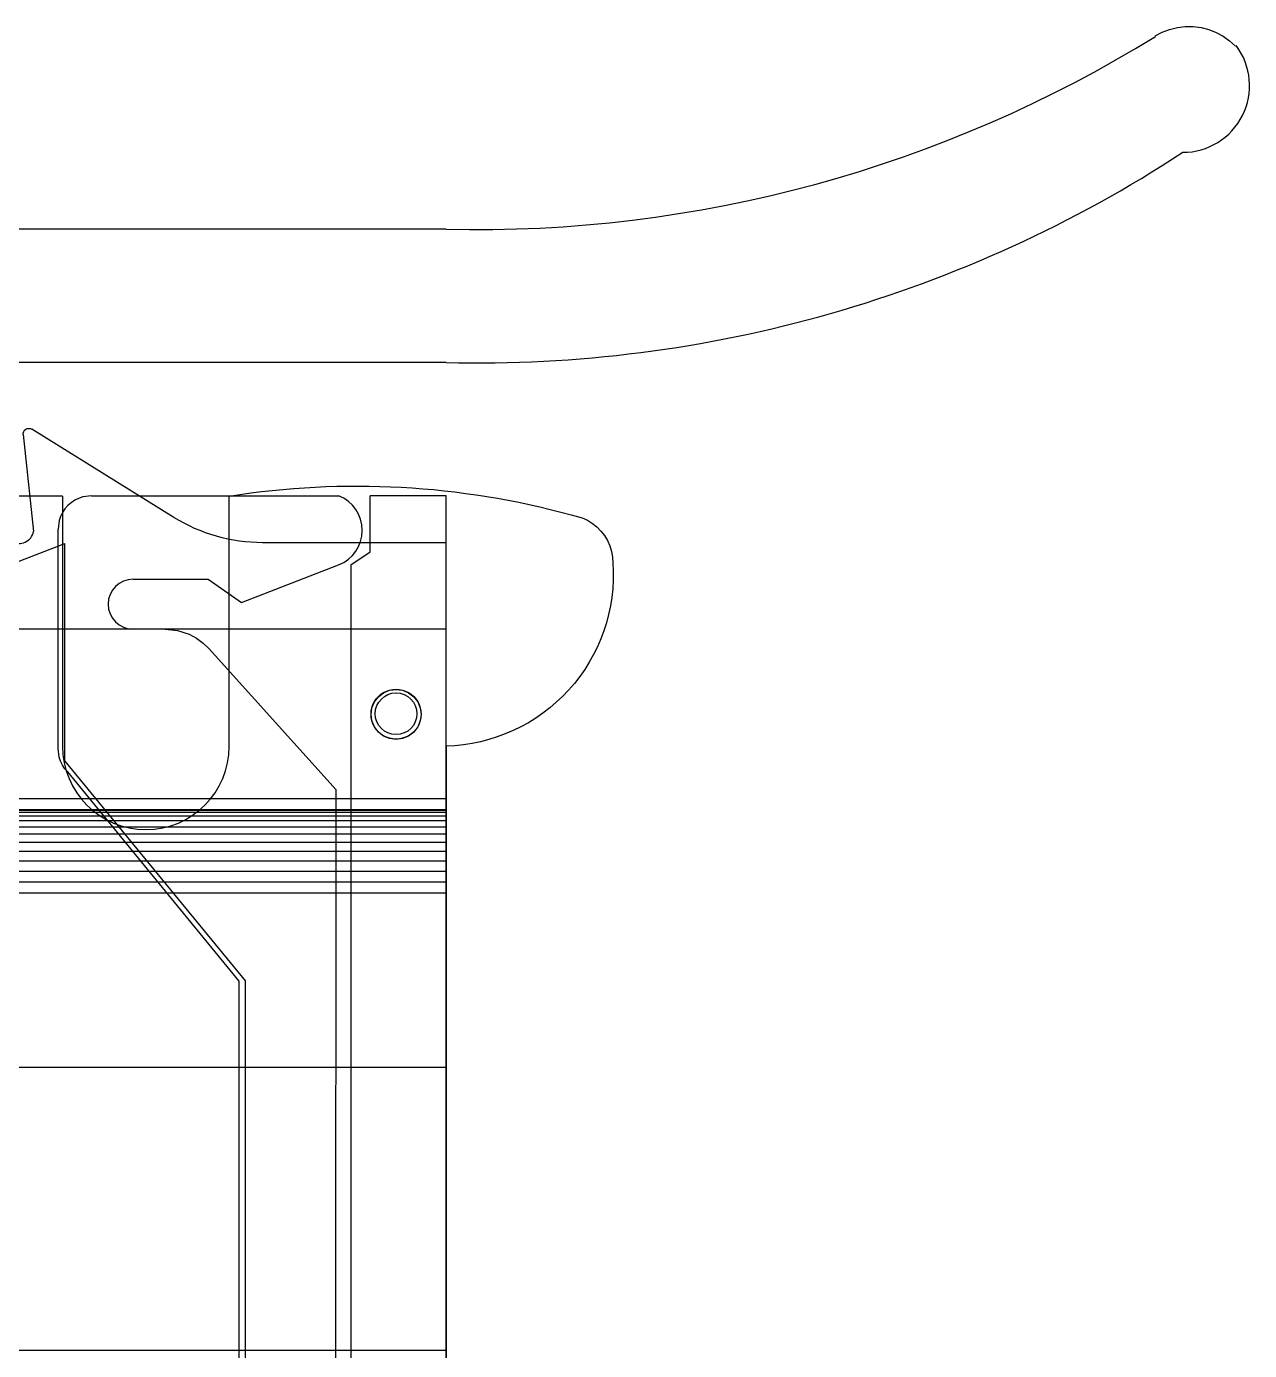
# Model space of a CAD drawing. Header units: millimetres. Extents: x -658 to 1307, y -81 to 472.
# Drawn here: x 893.1 to 966.4, y 386.1 to 465.5 of the extents above; entities that cross this region are included whole.
import ezdxf

# ---------------------------------------------------------------- set-up
doc = ezdxf.new("R2010")
doc.units = ezdxf.units.MM
doc.layers.get('0').update_dxf_attribs({"true_color": 0xffffff})
doc.layers.add('a', color=7, linetype='Continuous', true_color=0xffffff)
doc.layers.add('gears', color=134, linetype='Continuous', true_color=0x009987)

# ---------------------------------------------------------------- blocks, each defined once
blk = doc.blocks.new('frame_v_2_5_1')
for p, q in [((1036.4, 893.38, 127.01), (1036.4, 927.06, 127.01)), ((1036.4, 893.38, 162.01), (1036.4, 927.06, 162.01)), ((1036.4, 927.06, 127.01), (1036.4, 927.06, 162.01)), ((1082, 927.06, 127.01), (1036.4, 927.06, 127.01)), ((1082, 927.06, 162.01), (1036.4, 927.06, 162.01)), ((1082, 847.03, 127.01), (1082, 927.06, 127.01)), ((1082, 927.06, 127.01), (1082, 927.06, 162.01)), ((1082, 0, 162), (1082, 927.06, 162.01)), ((823.32, 886.86, 127.01), (853.32, 898.48, 127.01)), ((823.32, 886.86, 162.01), (853.32, 898.48, 162.01)), ((853.32, 847.03, 127.01), (853.32, 898.48, 127.01)), ((853.32, 898.48, 127.01), (853.32, 898.48, 162.01)), ((853.32, 767.95, 162.01), (853.32, 898.48, 162.01)), ((1024.82, 885.63, 127.01), (1036.4, 893.38, 127.01)), ((1024.82, 885.63, 162.01), (1036.4, 893.38, 162.01)), ((1036.4, 893.38, 127.01), (1036.4, 893.38, 162.01)), ((1024.82, 885.63, 127.01), (1024.82, 885.63, 162.01)), ((1024.82, 885.63, 127.01), (1024.82, 847.03, 127.01)), ((1024.82, 885.63, 162.01), (1024.82, 56.43, 162)), ((1082, 847.03, 82.01), (150, 847.03, 82.01)), ((853.32, 847.03, 127.01), (823.32, 847.03, 127.01)), ((853.32, 767.95, 127.01), (853.32, 847.03, 127.01)), ((1024.82, 847.03, 127.01), (853.32, 847.03, 127.01)), ((1024.82, 847.03, 127.01), (1024.82, 56.43, 127.01)), ((1082, 847.03, 127.01), (1024.82, 847.03, 127.01)), ((1082, 847.03, 82.01), (1082, 847.03, 127.01)), ((1082, 738.77, 82.01), (1082, 847.03, 82.01)), ((1046.26, 809.97, 162.01), (1046.26, 809.97, 82.01)), ((1048.12, 810.6, 162.01), (1048.12, 810.6, 82.01)), ((1050.04, 810.98, 162.01), (1050.04, 810.98, 82.01)), ((1052, 811.11, 162.01), (1052, 811.11, 82.01)), ((1053.96, 810.98, 162.01), (1053.96, 810.98, 82.01)), ((1055.88, 810.6, 162.01), (1055.88, 810.6, 82.01)), ((1057.74, 809.97, 162.01), (1057.74, 809.97, 82.01)), ((1039.01, 803.61, 162.01), (1039.01, 803.61, 82.01)), ((1040.1, 805.24, 162.01), (1040.1, 805.24, 82.01)), ((1041.39, 806.72, 162.01), (1041.39, 806.72, 82.01)), ((1042.87, 808.01, 162.01), (1042.87, 808.01, 82.01)), ((1044.5, 809.1, 162.01), (1044.5, 809.1, 82.01)), ((1059.5, 809.1, 162.01), (1059.5, 809.1, 82.01)), ((1061.13, 808.01, 162.01), (1061.13, 808.01, 82.01)), ((1062.61, 806.72, 162.01), (1062.61, 806.72, 82.01)), ((1063.9, 805.24, 162.01), (1063.9, 805.24, 82.01)), ((1064.99, 803.61, 162.01), (1064.99, 803.61, 82.01)), ((1037, 796.11, 162.01), (1037, 796.11, 82.01)), ((1037.13, 798.07, 162.01), (1037.13, 798.07, 82.01)), ((1037.13, 794.15, 162.01), (1037.13, 794.15, 82.01)), ((1037.51, 799.99, 162.01), (1037.51, 799.99, 82.01)), ((1038.14, 801.85, 162.01), (1038.14, 801.85, 82.01)), ((1065.86, 801.85, 162.01), (1065.86, 801.85, 82.01)), ((1066.49, 799.99, 162.01), (1066.49, 799.99, 82.01)), ((1066.87, 798.07, 162.01), (1066.87, 798.07, 82.01)), ((1066.87, 794.15, 162.01), (1066.87, 794.15, 82.01)), ((1067, 796.11, 162.01), (1067, 796.11, 82.01)), ((1037.51, 792.23, 162.01), (1037.51, 792.23, 82.01)), ((1038.14, 790.37, 162.01), (1038.14, 790.37, 82.01)), ((1039.01, 788.61, 162.01), (1039.01, 788.61, 82.01)), ((1040.1, 786.98, 162.01), (1040.1, 786.98, 82.01)), ((1063.9, 786.98, 162.01), (1063.9, 786.98, 82.01)), ((1064.99, 788.61, 162.01), (1064.99, 788.61, 82.01)), ((1065.86, 790.37, 162.01), (1065.86, 790.37, 82.01)), ((1066.49, 792.23, 162.01), (1066.49, 792.23, 82.01)), ((1041.39, 785.5, 162.01), (1041.39, 785.5, 82.01)), ((1042.87, 784.21, 162.01), (1042.87, 784.21, 82.01)), ((1044.5, 783.12, 162.01), (1044.5, 783.12, 82.01)), ((1046.26, 782.25, 162.01), (1046.26, 782.25, 82.01)), ((1048.12, 781.62, 162.01), (1048.12, 781.62, 82.01)), ((1050.04, 781.24, 162.01), (1050.04, 781.24, 82.01)), ((1052, 781.11, 162.01), (1052, 781.11, 82.01)), ((1053.96, 781.24, 162.01), (1053.96, 781.24, 82.01)), ((1055.88, 781.62, 162.01), (1055.88, 781.62, 82.01)), ((1057.74, 782.25, 162.01), (1057.74, 782.25, 82.01)), ((1059.5, 783.12, 162.01), (1059.5, 783.12, 82.01)), ((1061.13, 784.21, 162.01), (1061.13, 784.21, 82.01)), ((1062.61, 785.5, 162.01), (1062.61, 785.5, 82.01)), ((853.32, 767.95, 127.01), (961.81, 636.06, 127)), ((853.32, 767.95, 127.01), (853.32, 767.95, 162.01)), ((853.32, 767.95, 162.01), (961.81, 636.06, 162)), ((1082, 738.77, 50.02), (110, 738.77, 50.02)), ((110, 738.77, 82.01), (1082, 738.77, 82.01)), ((1082, 738.77, 50.02), (1082, 738.77, 82.01)), ((1082, 738.34, 43.5), (110, 738.34, 43.5)), ((1082, 737.07, 37.08), (110, 737.07, 37.08)), ((1082, 734.96, 30.89), (110, 734.96, 30.89)), ((1082, 732.07, 25.02), (110, 732.07, 25.02)), ((1082, 728.44, 19.58), (110, 728.44, 19.58)), ((1082, 724.13, 14.66), (110, 724.13, 14.66)), ((1082, 719.21, 10.35), (110, 719.21, 10.35)), ((1082, 713.77, 6.72), (110, 713.77, 6.72)), ((1082, 707.91, 3.82), (110, 707.91, 3.82)), ((1082, 701.71, 1.72), (110, 701.71, 1.72)), ((1082, 695.3, 0.44), (110, 695.3, 0.44)), ((1082, 688.77, 0.02), (110, 688.77, 0.02)), ((1082, 584.5, 0), (1082, 688.77, 0.02)), ((961.81, 337.25, 127), (961.81, 636.06, 127)), ((961.81, 636.06, 127), (961.81, 636.06, 162)), ((961.81, 337.25, 162), (961.81, 636.06, 162)), ((110, 584.5, 0), (1082, 584.5, 0)), ((110, 584.49, 50), (1082, 584.49, 50)), ((1082, 584.5, 0), (1082, 584.49, 50)), ((1082, 414.5, 50), (1082, 584.49, 50)), ((1082, 414.5, 50), (110, 414.5, 50)), ((1082, 414.5, 0), (1082, 414.5, 50))]:
    blk.add_line(p, q)
for points in [[(1039.01, 803.61, 162.01), (1040.1, 805.24, 162.01), (1041.39, 806.72, 162.01), (1042.87, 808.01, 162.01), (1044.5, 809.1, 162.01), (1046.26, 809.97, 162.01), (1048.12, 810.6, 162.01), (1050.04, 810.98, 162.01), (1052, 811.11, 162.01), (1053.96, 810.98, 162.01), (1055.88, 810.6, 162.01), (1057.74, 809.97, 162.01), (1059.5, 809.1, 162.01), (1061.13, 808.01, 162.01), (1062.61, 806.72, 162.01), (1063.9, 805.24, 162.01), (1064.99, 803.61, 162.01), (1065.86, 801.85, 162.01), (1066.49, 799.99, 162.01), (1066.87, 798.07, 162.01), (1067, 796.11, 162.01), (1066.87, 794.15, 162.01), (1066.49, 792.23, 162.01), (1065.86, 790.37, 162.01), (1064.99, 788.61, 162.01), (1063.9, 786.98, 162.01), (1062.61, 785.5, 162.01), (1061.13, 784.21, 162.01), (1059.5, 783.12, 162.01), (1057.74, 782.25, 162.01), (1055.88, 781.62, 162.01), (1053.96, 781.24, 162.01), (1052, 781.11, 162.01), (1050.04, 781.24, 162.01), (1048.12, 781.62, 162.01), (1046.26, 782.25, 162.01), (1044.5, 783.12, 162.01), (1042.87, 784.21, 162.01), (1041.39, 785.5, 162.01), (1040.1, 786.98, 162.01), (1039.01, 788.61, 162.01), (1038.14, 790.37, 162.01), (1037.51, 792.23, 162.01), (1037.13, 794.15, 162.01), (1037, 796.11, 162.01), (1037.13, 798.07, 162.01), (1037.51, 799.99, 162.01), (1038.14, 801.85, 162.01), (1039.01, 803.61, 162.01)], [(1039.01, 803.61, 82.01), (1040.1, 805.24, 82.01), (1041.39, 806.72, 82.01), (1042.87, 808.01, 82.01), (1044.5, 809.1, 82.01), (1046.26, 809.97, 82.01), (1048.12, 810.6, 82.01), (1050.04, 810.98, 82.01), (1052, 811.11, 82.01), (1053.96, 810.98, 82.01), (1055.88, 810.6, 82.01), (1057.74, 809.97, 82.01), (1059.5, 809.1, 82.01), (1061.13, 808.01, 82.01), (1062.61, 806.72, 82.01), (1063.9, 805.24, 82.01), (1064.99, 803.61, 82.01), (1065.86, 801.85, 82.01), (1066.49, 799.99, 82.01), (1066.87, 798.07, 82.01), (1067, 796.11, 82.01), (1066.87, 794.15, 82.01), (1066.49, 792.23, 82.01), (1065.86, 790.37, 82.01), (1064.99, 788.61, 82.01), (1063.9, 786.98, 82.01), (1062.61, 785.5, 82.01), (1061.13, 784.21, 82.01), (1059.5, 783.12, 82.01), (1057.74, 782.25, 82.01), (1055.88, 781.62, 82.01), (1053.96, 781.24, 82.01), (1052, 781.11, 82.01), (1050.04, 781.24, 82.01), (1048.12, 781.62, 82.01), (1046.26, 782.25, 82.01), (1044.5, 783.12, 82.01), (1042.87, 784.21, 82.01), (1041.39, 785.5, 82.01), (1040.1, 786.98, 82.01), (1039.01, 788.61, 82.01), (1038.14, 790.37, 82.01), (1037.51, 792.23, 82.01), (1037.13, 794.15, 82.01), (1037, 796.11, 82.01), (1037.13, 798.07, 82.01), (1037.51, 799.99, 82.01), (1038.14, 801.85, 82.01), (1039.01, 803.61, 82.01)]]:
    blk.add_polyline3d(points, close=True)
at = {"extrusion": (1, -5.84912e-15, -6.53853e-19)}
blk.add_arc((688.77, 50.02, 1082), 50, 270.0064, 0.0064, dxfattribs=at)
blk = doc.blocks.new('Group_23')
for p, q in [((2.235, 81.848), (2, 81.732)), ((2.235, 81.848, 3.2), (2, 81.732, 3.2)), ((2.482, 81.932), (2.235, 81.848)), ((2.482, 81.932, 3.2), (2.235, 81.848, 3.2)), ((2.235, 81.848), (2.235, 81.848, 3.2)), ((2.482, 81.932), (2.482, 81.932, 3.2)), ((3, 82), (3, 82, 3.2)), ((17.824, 82), (17.824, 82, 3.2)), ((18.22, 81.799), (18.22, 81.799, 3.2)), ((1.268, 81), (1.152, 80.765)), ((1.268, 81, 3.2), (1.152, 80.765, 3.2)), ((1.413, 81.218), (1.268, 81)), ((1.413, 81.218, 3.2), (1.268, 81, 3.2)), ((1.268, 81), (1.268, 81, 3.2)), ((1.586, 81.414), (1.413, 81.218)), ((1.586, 81.414, 3.2), (1.413, 81.218, 3.2)), ((1.413, 81.218), (1.413, 81.218, 3.2)), ((1.782, 81.587), (1.586, 81.414)), ((1.782, 81.587, 3.2), (1.586, 81.414, 3.2)), ((1.586, 81.414), (1.586, 81.414, 3.2)), ((2, 81.732), (1.782, 81.587)), ((2, 81.732, 3.2), (1.782, 81.587, 3.2)), ((1.782, 81.587), (1.782, 81.587, 3.2)), ((2, 81.732), (2, 81.732, 3.2)), ((18.568, 81.523), (18.568, 81.523, 3.2)), ((18.854, 81.184), (18.854, 81.184, 3.2)), ((1.152, 80.765), (1.068, 80.518)), ((1.152, 80.765, 3.2), (1.068, 80.518, 3.2)), ((1.068, 80.518), (1.068, 80.518, 3.2)), ((1.152, 80.765), (1.152, 80.765, 3.2)), ((19.067, 80.794), (19.067, 80.794, 3.2)), ((19.199, 80.37), (19.199, 80.37, 3.2)), ((1, 80), (1, 80, 3.2)), ((19.199, 79.487), (19.199, 79.487, 3.2)), ((19.243, 79.928), (19.243, 79.928, 3.2)), ((18.854, 78.673), (18.854, 78.673, 3.2)), ((19.067, 79.062), (19.067, 79.062, 3.2)), ((17.824, 77.857), (17.824, 77.857, 3.2)), ((18.22, 78.058), (18.22, 78.058, 3.2)), ((18.568, 78.333), (18.568, 78.333, 3.2)), ((4.201, 76.25), (4.201, 76.25, 3.2)), ((4.439, 76.561), (4.439, 76.561, 3.2)), ((4.75, 76.799), (4.75, 76.799, 3.2)), ((5.112, 76.949), (5.112, 76.949, 3.2)), ((5.5, 77), (5.5, 77, 3.2)), ((10, 77), (10, 77, 3.2)), ((4, 75.5), (4, 75.5, 3.2)), ((4.051, 75.888), (4.051, 75.888, 3.2)), ((12, 75.6), (12, 75.6, 3.2)), ((4.051, 75.112), (4.051, 75.112, 3.2)), ((4.201, 74.75), (4.201, 74.75, 3.2)), ((4.439, 74.439), (4.439, 74.439, 3.2)), ((4.75, 74.201), (4.75, 74.201, 3.2)), ((5.112, 74.051), (5.112, 74.051, 3.2)), ((5.5, 74), (5.5, 74, 3.2)), ((7.418, 74), (7.418, 74, 3.2)), ((8.157, 73.922), (8.157, 73.922, 3.2)), ((8.863, 73.693), (8.863, 73.693, 3.2)), ((9.301, 73.46), (9.301, 73.46, 3.2)), ((9.702, 73.168), (9.702, 73.168, 3.2)), ((10.059, 72.824), (10.059, 72.824, 3.2)), ((1, 66.854), (1, 66.854, 3.2)), ((1.152, 66.088, 0), (1.068, 66.336, 0)), ((1.152, 66.088, 3.2), (1.068, 66.336, 3.2)), ((1.068, 66.336, 0), (1.068, 66.336, 3.2)), ((1.268, 65.854, 0), (1.152, 66.088, 0)), ((1.268, 65.854, 3.2), (1.152, 66.088, 3.2)), ((1.152, 66.088, 0), (1.152, 66.088, 3.2)), ((1.413, 65.636, 0), (1.268, 65.854, 0)), ((1.413, 65.636, 3.2), (1.268, 65.854, 3.2)), ((1.268, 65.854, 0), (1.268, 65.854, 3.2)), ((1.586, 65.439, 0), (1.413, 65.636, 0)), ((1.586, 65.439, 3.2), (1.413, 65.636, 3.2)), ((1.413, 65.636, 0), (1.413, 65.636, 3.2)), ((11.868, 52.903, 0), (1.586, 65.439, 0)), ((11.868, 52.903, 3.2), (1.586, 65.439, 3.2)), ((1.586, 65.439, 0), (1.586, 65.439, 3.2)), ((17.63, -5.06, 0), (17.676, 64.36, 0)), ((17.63, -5.06, 3.2), (17.676, 64.36, 3.2)), ((17.676, 64.36, 0), (17.676, 64.36, 3.2)), ((11.868, 52.903, 0), (11.868, 52.903, 3.2)), ((11.846, -1.145, 0), (11.868, -5.06, 0)), ((11.846, -1.145, 3.2), (11.868, -5.06, 3.2)), ((11.868, -5.06, 0), (17.63, -5.06, 0)), ((11.868, -5.06, 3.2), (17.63, -5.06, 3.2)), ((11.868, -5.06, 0), (11.868, -5.06, 3.2)), ((17.63, -5.06, 0), (17.63, -5.06, 3.2))]:
    blk.add_line(p, q)
at = {"color": 251, "true_color": 0x565656}
for p, q in [((3, 82), (2.482, 81.932)), ((3, 82, 3.2), (2.482, 81.932, 3.2)), ((3, 82), (17.824, 82)), ((3, 82, 3.2), (17.824, 82, 3.2)), ((1.068, 80.518), (1, 80)), ((1.068, 80.518, 3.2), (1, 80, 3.2)), ((1, 66.854), (1, 80)), ((1, 66.854, 3.2), (1, 80, 3.2)), ((12, 75.6), (17.824, 77.857)), ((12, 75.6, 3.2), (17.824, 77.857, 3.2)), ((5.5, 77), (10, 77)), ((5.5, 77, 3.2), (10, 77, 3.2)), ((10, 77), (12, 75.6)), ((10, 77, 3.2), (12, 75.6, 3.2)), ((7.418, 74), (5.5, 74)), ((7.418, 74, 3.2), (5.5, 74, 3.2)), ((7.418, 74), (8.157, 73.922)), ((7.418, 74, 3.2), (8.157, 73.922, 3.2)), ((8.157, 73.922), (8.863, 73.693)), ((8.157, 73.922, 3.2), (8.863, 73.693, 3.2)), ((8.863, 73.693), (9.301, 73.46)), ((8.863, 73.693, 3.2), (9.301, 73.46, 3.2)), ((9.301, 73.46), (9.702, 73.168)), ((9.301, 73.46, 3.2), (9.702, 73.168, 3.2)), ((9.702, 73.168), (10.059, 72.824)), ((9.702, 73.168, 3.2), (10.059, 72.824, 3.2)), ((10.059, 72.824), (17.676, 64.36, 0)), ((10.059, 72.824, 3.2), (17.676, 64.36, 3.2)), ((1.068, 66.336, 0), (1, 66.854)), ((1.068, 66.336, 3.2), (1, 66.854, 3.2))]:
    blk.add_line(p, q, dxfattribs=at)
for centre, radius, start, end in [((17.021, 79.928), 2.222, 291.18052, 68.81948), ((17.021, 79.928, 3.2), 2.222, 291.18052, 68.81948), ((5.5, 75.5), 1.5, 90, 270), ((5.5, 75.5, 3.2), 1.5, 90, 270)]:
    blk.add_arc(centre, radius, start, end, dxfattribs=at)
at = {"layer": 'a'}
for p, q in [((11.846, 19.076, 0), (11.868, 52.903, 0)), ((11.846, 19.076, 3.2), (11.868, 52.903, 3.2)), ((11.846, 19.076, 0), (15.54, 17.732, 0)), ((11.846, 19.076, 3.2), (15.54, 17.732, 3.2)), ((11.846, 19.076, 0), (11.846, 19.076, 3.2)), ((15.54, 17.732, 0), (15.54, 15.279, 0)), ((15.54, 17.732, 3.2), (15.54, 15.279, 3.2)), ((15.54, 17.732, 0), (15.54, 17.732, 3.2)), ((15.54, 15.279, 0), (11.846, 13.934, 0)), ((15.54, 15.279, 3.2), (11.846, 13.934, 3.2)), ((15.54, 15.279, 0), (15.54, 15.279, 3.2)), ((11.846, 13.934, 0), (11.846, 11.536, 0)), ((11.846, 13.934, 3.2), (11.846, 11.536, 3.2)), ((11.846, 13.934, 0), (11.846, 13.934, 3.2)), ((11.846, 11.536, 0), (15.54, 10.192, 0)), ((11.846, 11.536, 3.2), (15.54, 10.192, 3.2)), ((11.846, 11.536, 0), (11.846, 11.536, 3.2)), ((15.54, 10.192, 0), (15.54, 7.739, 0)), ((15.54, 10.192, 3.2), (15.54, 7.739, 3.2)), ((15.54, 10.192, 0), (15.54, 10.192, 3.2)), ((15.54, 7.739, 0), (11.846, 6.394, 0)), ((15.54, 7.739, 3.2), (11.846, 6.394, 3.2)), ((15.54, 7.739, 0), (15.54, 7.739, 3.2)), ((11.846, 6.394, 0), (11.846, 3.997, 0)), ((11.846, 6.394, 3.2), (11.846, 3.997, 3.2)), ((11.846, 6.394, 0), (11.846, 6.394, 3.2)), ((11.846, 3.997, 0), (15.54, 2.652, 0)), ((11.846, 3.997, 3.2), (15.54, 2.652, 3.2)), ((11.846, 3.997, 0), (11.846, 3.997, 3.2)), ((15.54, 2.652, 0), (15.54, 0.199, 0)), ((15.54, 2.652, 3.2), (15.54, 0.199, 3.2)), ((15.54, 2.652, 0), (15.54, 2.652, 3.2)), ((15.54, 0.199, 0), (11.846, -1.145, 0)), ((15.54, 0.199, 3.2), (11.846, -1.145, 3.2)), ((15.54, 0.199, 0), (15.54, 0.199, 3.2)), ((11.846, -1.145, 0), (11.846, -1.145, 3.2))]:
    blk.add_line(p, q, dxfattribs=at)
blk = doc.blocks.new('Group_26')
for p, q in [((139.716, 110.478), (140.136, 110.703)), ((139.716, 110.478, -6), (140.136, 110.703, -6)), ((139.716, 110.478), (139.716, 110.478, -6)), ((140.136, 110.703), (140.58, 110.875)), ((140.136, 110.703, -6), (140.58, 110.875, -6)), ((140.136, 110.703), (140.136, 110.703, -6)), ((140.58, 110.875), (141.043, 110.991)), ((140.58, 110.875, -6), (141.043, 110.991, -6)), ((140.58, 110.875), (140.58, 110.875, -6)), ((141.043, 110.991), (141.516, 111.048)), ((141.043, 110.991, -6), (141.515, 111.048, -6)), ((141.043, 110.991), (141.043, 110.991, -6)), ((141.515, 111.048, -6), (141.992, 111.047, -6)), ((141.516, 111.048), (141.515, 111.048, -6)), ((141.516, 111.048), (141.992, 111.047)), ((141.992, 111.047), (142.465, 110.987)), ((141.992, 111.047, -6), (142.465, 110.987, -6)), ((141.992, 111.047), (141.992, 111.047, -6)), ((142.465, 110.987), (142.926, 110.869)), ((142.465, 110.987, -6), (142.926, 110.869, -6)), ((142.465, 110.987), (142.465, 110.987, -6)), ((142.926, 110.869), (143.37, 110.694)), ((142.926, 110.869, -6), (143.369, 110.694, -6)), ((142.926, 110.869), (142.926, 110.869, -6)), ((143.369, 110.694, -6), (143.788, 110.467, -6)), ((143.37, 110.694), (143.369, 110.694, -6)), ((143.37, 110.694), (143.788, 110.467)), ((143.788, 110.467), (144.175, 110.189)), ((143.788, 110.467, -6), (144.175, 110.189, -6)), ((143.788, 110.467), (143.788, 110.467, -6)), ((144.175, 110.189), (144.525, 109.866)), ((144.175, 110.189, -6), (144.525, 109.866, -6)), ((144.175, 110.189), (144.175, 110.189, -6)), ((144.525, 109.866), (144.525, 109.866, -6)), ((137.868, 109.346), (137.868, 109.346, -6)), ((138.065, 109.454), (138.065, 109.455, -6)), ((144.84, 109.488), (144.84, 109.488, -6)), ((145.057, 109.047), (145.057, 109.047, -6)), ((145.219, 108.583), (145.219, 108.583, -6)), ((145.323, 108.103), (145.323, 108.103, -6)), ((134.663, 107.576), (134.663, 107.576, -6)), ((145.366, 107.613), (145.366, 107.613, -6)), ((145.273, 106.636), (145.273, 106.636, -6)), ((145.35, 107.122), (145.35, 107.122, -6)), ((131.17, 105.871), (131.17, 105.871, -6)), ((144.945, 105.711), (144.945, 105.711, -6)), ((145.138, 106.164), (145.138, 106.164, -6)), ((144.402, 104.894), (144.402, 104.894, -6)), ((144.698, 105.286), (144.698, 105.286, -6)), ((127.597, 104.344), (127.597, 104.344, -6)), ((143.675, 104.234), (143.675, 104.234, -6)), ((144.059, 104.542), (144.059, 104.542, -6)), ((141.368, 103.501), (141.368, 103.501, -6)), ((141.859, 103.532), (141.859, 103.532, -6)), ((142.342, 103.622), (142.342, 103.622, -6)), ((142.81, 103.771), (142.81, 103.771, -6)), ((143.257, 103.976), (143.257, 103.976, -6)), ((123.951, 102.999), (123.951, 102.999, -6)), ((120.243, 101.838), (120.243, 101.838, -6)), ((116.48, 100.865), (116.48, 100.865, -6)), ((138.065, 101.454), (138.065, 101.455, -6)), ((112.674, 100.082), (112.674, 100.083, -6)), ((108.833, 99.492), (108.833, 99.492, -6)), ((134.663, 99.576), (134.663, 99.576, -6)), ((97.2, 98.888), (3, 98.888, 0.001)), ((97.2, 98.888, -6), (3, 98.888, -5.999)), ((97.2, 98.888), (97.2, 98.888, -6)), ((101.086, 98.894), (101.086, 98.894, -6)), ((104.967, 99.096), (104.967, 99.096, -6)), ((131.17, 97.871), (131.17, 97.871, -6)), ((127.597, 96.344), (127.597, 96.344, -6)), ((123.951, 94.999), (123.951, 94.999, -6)), ((120.243, 93.838), (120.243, 93.838, -6)), ((116.48, 92.865), (116.48, 92.865, -6)), ((108.833, 91.492), (108.833, 91.492, -6)), ((112.674, 92.082), (112.674, 92.083, -6)), ((97.2, 90.888), (19.2, 90.888)), ((97.2, 90.888, -6), (19.2, 90.888, -6)), ((97.2, 90.888), (97.2, 90.888, -6)), ((101.086, 90.894), (101.086, 90.894, -6)), ((104.967, 91.096), (104.967, 91.096, -6)), ((89.341, 83.425), (89.341, 83.425, -6)), ((91.064, 83.482), (91.064, 83.482, -6)), ((92.787, 83.479), (92.787, 83.479, -6)), ((94.51, 83.415), (94.51, 83.415, -6)), ((74.2, 82.888), (64.2, 82.888)), ((74.2, 82.888, -6), (64.2, 82.888, -6)), ((74.2, 82.888), (74.2, 67.888)), ((74.2, 82.888, -6), (74.2, 67.888, -6)), ((74.2, 82.888), (74.2, 82.888, -6)), ((84.2, 67.888), (84.2, 82.888)), ((84.2, 67.888, -6), (84.2, 82.888, -6)), ((84.2, 82.888), (84.2, 82.888, -6)), ((85.907, 83.128), (85.907, 83.128, -6)), ((87.621, 83.306), (87.621, 83.307, -6)), ((96.229, 83.29), (96.229, 83.29, -6)), ((97.943, 83.105), (97.943, 83.105, -6)), ((99.649, 82.859), (99.649, 82.859, -6)), ((101.345, 82.553), (101.345, 82.553, -6)), ((103.029, 82.188), (103.029, 82.188, -6)), ((104.7, 81.763), (105.365, 81.582)), ((104.7, 81.763, -6), (105.365, 81.582, -6)), ((104.7, 81.763), (104.7, 81.763, -6)), ((105.365, 81.582), (105.677, 81.434)), ((105.365, 81.582, -6), (105.677, 81.434, -6)), ((105.365, 81.582), (105.365, 81.582, -6)), ((105.677, 81.434), (105.969, 81.25)), ((105.677, 81.434, -6), (105.969, 81.25, -6)), ((105.677, 81.434), (105.677, 81.434, -6)), ((105.969, 81.25), (106.238, 81.033)), ((105.969, 81.25, -6), (106.238, 81.033, -6)), ((105.969, 81.25), (105.969, 81.25, -6)), ((106.238, 81.033), (106.48, 80.786)), ((106.238, 81.033, -6), (106.48, 80.786, -6)), ((106.238, 81.033), (106.238, 81.033, -6)), ((106.48, 80.786), (106.691, 80.513)), ((106.48, 80.786, -6), (106.691, 80.513, -6)), ((106.48, 80.786), (106.48, 80.786, -6)), ((106.691, 80.513), (106.868, 80.217)), ((106.691, 80.513, -6), (106.868, 80.217, -6)), ((106.691, 80.513), (106.691, 80.513, -6)), ((106.868, 80.217), (107.009, 79.902)), ((106.868, 80.217, -6), (107.009, 79.902, -6)), ((106.868, 80.217), (106.868, 80.217, -6)), ((107.009, 79.902), (107.112, 79.572)), ((107.009, 79.902, -6), (107.112, 79.572, -6)), ((107.009, 79.902), (107.009, 79.902, -6)), ((107.112, 79.572), (107.176, 79.233)), ((107.112, 79.572, -6), (107.176, 79.233, -6)), ((107.112, 79.572), (107.112, 79.572, -6)), ((107.176, 79.233), (107.2, 78.888)), ((107.176, 79.233, -6), (107.2, 78.888, -6)), ((107.176, 79.233), (107.176, 79.233, -6)), ((107.2, 78.888), (107.2, 78.888, -6)), ((107.202, 77.505), (107.202, 77.505, -6)), ((107.018, 76.135), (107.018, 76.135, -6)), ((106.653, 74.801), (106.653, 74.801, -6)), ((106.112, 73.528), (106.112, 73.528, -6)), ((105.405, 72.339), (105.405, 72.339, -6)), ((93.139, 70.857, 0), (93.139, 70.857, -6)), ((93.45, 71.095, 0), (93.45, 71.095, -6)), ((93.812, 71.245, 0), (93.812, 71.245, -6)), ((94.2, 71.296, 0), (94.2, 71.296, -6)), ((94.588, 71.245, 0), (94.588, 71.245, -6)), ((94.95, 71.095, 0), (94.95, 71.095, -6)), ((95.261, 70.857, 0), (95.261, 70.857, -6)), ((104.546, 71.256), (104.546, 71.256, -6)), ((92.751, 70.185, 0), (92.751, 70.185, -6)), ((92.901, 70.546, 0), (92.901, 70.546, -6)), ((95.499, 70.546, 0), (95.499, 70.546, -6)), ((95.649, 70.185, 0), (95.649, 70.185, -6)), ((103.549, 70.297), (103.549, 70.297, -6)), ((92.7, 69.796, 0), (92.7, 69.796, -6)), ((92.751, 69.408, 0), (92.751, 69.408, -6)), ((95.649, 69.408, 0), (95.649, 69.408, -6)), ((95.7, 69.796, 0), (95.7, 69.796, -6)), ((102.432, 69.481), (102.432, 69.481, -6)), ((92.901, 69.046, 0), (92.901, 69.046, -6)), ((93.139, 68.736, 0), (93.139, 68.736, -6)), ((93.45, 68.497, 0), (93.45, 68.497, -6)), ((93.812, 68.348, 0), (93.812, 68.348, -6)), ((94.2, 68.296, 0), (94.2, 68.296, -6)), ((94.588, 68.348, 0), (94.588, 68.348, -6)), ((94.95, 68.497, 0), (94.95, 68.497, -6)), ((95.261, 68.736, 0), (95.261, 68.736, -6)), ((95.499, 69.046, 0), (95.499, 69.046, -6)), ((99.924, 68.331), (99.924, 68.331, -6)), ((101.217, 68.822), (101.217, 68.822, -6)), ((74.2, 67.888), (74.2, 67.888, -6)), ((84.2, 67.888), (84.2, 67.888, -6)), ((97.2, 67.888), (97.2, -43.814, 0)), ((97.2, 67.888, -6), (97.2, -43.814, -6)), ((97.2, 67.888), (97.2, 67.888, -6)), ((98.577, 68.018), (98.577, 68.018, -6)), ((74.37, 66.594), (74.37, 66.594, -6)), ((84.03, 66.594), (84.03, 66.594, -6)), ((74.87, 65.388), (74.87, 65.388, -6)), ((83.53, 65.388), (83.53, 65.388, -6)), ((75.664, 64.353), (75.664, 64.353, -6)), ((82.736, 64.353), (82.735, 64.353, -6)), ((76.7, 63.558), (76.7, 63.558, -6)), ((81.7, 63.558), (81.7, 63.558, -6)), ((77.906, 63.059), (77.906, 63.059, -6)), ((79.2, 62.888), (79.2, 62.888, -6)), ((80.494, 63.059), (80.494, 63.059, -6))]:
    blk.add_line(p, q)
for points in [[(93.45, 68.497, 0), (93.139, 68.736, 0), (92.901, 69.046, 0), (92.751, 69.408, 0), (92.7, 69.796, 0), (92.751, 70.185, 0), (92.901, 70.546, 0), (93.139, 70.857, 0), (93.45, 71.095, 0), (93.812, 71.245, 0), (94.2, 71.296, 0), (94.588, 71.245, 0), (94.95, 71.095, 0), (95.261, 70.857, 0), (95.499, 70.546, 0), (95.649, 70.185, 0), (95.7, 69.796, 0), (95.649, 69.408, 0), (95.499, 69.046, 0), (95.261, 68.736, 0), (94.95, 68.497, 0), (94.588, 68.348, 0), (94.2, 68.296, 0), (93.812, 68.348, 0), (93.45, 68.497, 0)], [(93.45, 68.497, -6), (93.139, 68.736, -6), (92.901, 69.046, -6), (92.751, 69.408, -6), (92.7, 69.796, -6), (92.751, 70.185, -6), (92.901, 70.546, -6), (93.139, 70.857, -6), (93.45, 71.095, -6), (93.812, 71.245, -6), (94.2, 71.296, -6), (94.588, 71.245, -6), (94.95, 71.095, -6), (95.261, 70.857, -6), (95.499, 70.546, -6), (95.649, 70.185, -6), (95.7, 69.796, -6), (95.649, 69.408, -6), (95.499, 69.046, -6), (95.261, 68.736, -6), (94.95, 68.497, -6), (94.588, 68.348, -6), (94.2, 68.296, -6), (93.812, 68.348, -6), (93.45, 68.497, -6)]]:
    blk.add_polyline3d(points, close=True)
for centre, radius, start, end in [((99.019, 176.156), 77.289, 268.65108, 301.78409), ((99.019, 176.156, -6), 77.289, 268.65108, 301.78409), ((141.368, 107.501), 4, 270, 36.82882), ((141.368, 107.501, -6), 4, 270, 36.82882), ((99.019, 168.156), 77.289, 268.65108, 303.22466), ((99.019, 168.156, -6), 77.289, 268.65108, 303.22466), ((79.2, 67.888), 5, 180, 0), ((79.2, 67.888, -6), 5, 180, 0)]:
    blk.add_arc(centre, radius, start, end)
at = {"extrusion": (2.14979e-16, -2.01196e-15, -1)}
for centre in [(-91.834, 34.648), (-91.833, 34.648, 6)]:
    blk.add_arc(centre, 48.841, 81.00814, 105.27412, dxfattribs=at)
at = {"extrusion": (-6.13522e-16, 9.43206e-16, -1)}
for centre in [(-96.925, 78.184), (-96.925, 78.184, 6)]:
    blk.add_arc(centre, 10.299, 176.07938, 268.468, dxfattribs=at)
blk = doc.blocks.new('Group_34')
for p, q in [((16.317, 16.866), (24.84, 22.156)), ((16.317, 16.866, 30), (24.84, 22.156, 30)), ((25.353, 21.833), (24.74, 16.02)), ((25.353, 21.833, 30), (24.74, 16.02, 30)), ((24.84, 22.156), (24.84, 22.156, 30)), ((24.896, 22.184), (24.896, 22.184, 30)), ((24.957, 22.202), (24.957, 22.202, 30)), ((25.019, 22.207), (25.019, 22.207, 30)), ((25.082, 22.201), (25.082, 22.201, 30)), ((25.142, 22.184), (25.142, 22.184, 30)), ((16.317, 16.866), (16.317, 16.866, 30)), ((14.649, 16.033), (14.649, 16.033, 30)), ((15.08, 16.212), (15.08, 16.212, 30)), ((15.502, 16.411), (15.502, 16.411, 30)), ((15.915, 16.629), (15.915, 16.629, 30)), ((24.74, 16.02), (24.74, 16.02, 30)), ((24.776, 15.885), (24.776, 15.885, 30)), ((0, 0, 0), (0, 15.35)), ((0, 15.35), (11, 15.35)), ((0, 15.35, 30), (11, 15.35, 30)), ((0, 0, 30), (0, 15.35, 30)), ((0, 15.35), (0, 15.35, 30)), ((11, 15.35), (11, 15.35, 30)), ((11.467, 15.361), (11.467, 15.361, 30)), ((11.932, 15.393), (11.932, 15.393, 30)), ((12.396, 15.447), (12.396, 15.447, 30)), ((12.856, 15.522), (12.856, 15.522, 30)), ((13.313, 15.619), (13.313, 15.619, 30)), ((13.764, 15.736), (13.764, 15.736, 30)), ((14.21, 15.875), (14.21, 15.875, 30)), ((24.832, 15.757), (24.832, 15.757, 30)), ((24.909, 15.64), (24.909, 15.64, 30)), ((25.003, 15.537), (25.003, 15.537, 30)), ((25.113, 15.451), (25.113, 15.451, 30)), ((1.917, 5.717, 0), (1.917, 5.717, 30)), ((2.116, 5.976, 0), (2.116, 5.976, 30)), ((2.375, 6.174, 0), (2.375, 6.174, 30)), ((2.676, 6.299, 0), (2.676, 6.299, 30)), ((3, 6.342, 0), (3, 6.342, 30)), ((3.324, 6.299, 0), (3.324, 6.299, 30)), ((3.625, 6.174, 0), (3.625, 6.174, 30)), ((3.884, 5.976, 0), (3.884, 5.976, 30)), ((4.083, 5.717, 0), (4.083, 5.717, 30)), ((1.75, 5.092, 0), (1.75, 5.092, 30)), ((1.793, 5.415, 0), (1.793, 5.415, 30)), ((1.793, 4.768, 0), (1.793, 4.768, 30)), ((4.207, 5.415, 0), (4.207, 5.415, 30)), ((4.207, 4.768, 0), (4.207, 4.768, 30)), ((4.25, 5.092, 0), (4.25, 5.092, 30)), ((1.917, 4.467, 0), (1.917, 4.467, 30)), ((2.116, 4.208, 0), (2.116, 4.208, 30)), ((2.375, 4.009, 0), (2.375, 4.009, 30)), ((3.625, 4.009, 0), (3.625, 4.009, 30)), ((3.884, 4.208, 0), (3.884, 4.208, 30)), ((4.083, 4.467, 0), (4.083, 4.467, 30)), ((2.676, 3.884, 0), (2.676, 3.884, 30)), ((3, 3.842, 0), (3, 3.842, 30)), ((3.324, 3.884, 0), (3.324, 3.884, 30)), ((97.2, 0, 0), (0, 0, 0)), ((97.2, 0, 30), (0, 0, 30)), ((0, 0, 0), (0, 0, 30))]:
    blk.add_line(p, q)
at = {"extrusion": (-1.5873e-06, 4.38328e-06, -1)}
for centre in [(-3, 5.092, 0), (-3, 5.092, -30)]:
    blk.add_circle(centre, 1.25, dxfattribs=at)
for centre, radius, start, end in [((25.018, 21.87), 0.337, 353.65981, 121.82745), ((25.018, 21.87, 30), 0.337, 353.65981, 121.82745), ((11, 25.431), 10.081, 270, 301.82745), ((11, 25.431, 30), 10.081, 270, 301.82745)]:
    blk.add_arc(centre, radius, start, end)
at = {"extrusion": (0, 0, -1)}
for centre in [(-25.587, 16.168), (-25.587, 16.168, -30)]:
    blk.add_arc(centre, 0.86, 238.17255, 350.07812, dxfattribs=at)

msp = doc.modelspace()

# ---------------------------------------------------------------- block references
at = {"color": 153, "true_color": 0x6495ed}
msp.add_blockref('Group_26', (821.082, 354.422, 1.497), dxfattribs=at)
at = {"xscale": 0.1, "yscale": 0.1, "zscale": 0.1}
msp.add_blockref('frame_v_2_5_1', (810.081, 344.619, -20.7), dxfattribs=at)
at = {"color": 68, "true_color": 0x3e5b05, "extrusion": (0, 0, -1), "zscale": -0.1, "rotation": 4.01128e-11}
msp.add_blockref('Group_34', (-918.281, 419.163, 15.5), dxfattribs=at)
at = {"layer": 'gears'}
msp.add_blockref('Group_23', (894.014, 355.325, -6.579), dxfattribs=at)

doc.saveas('drawing.dxf')
